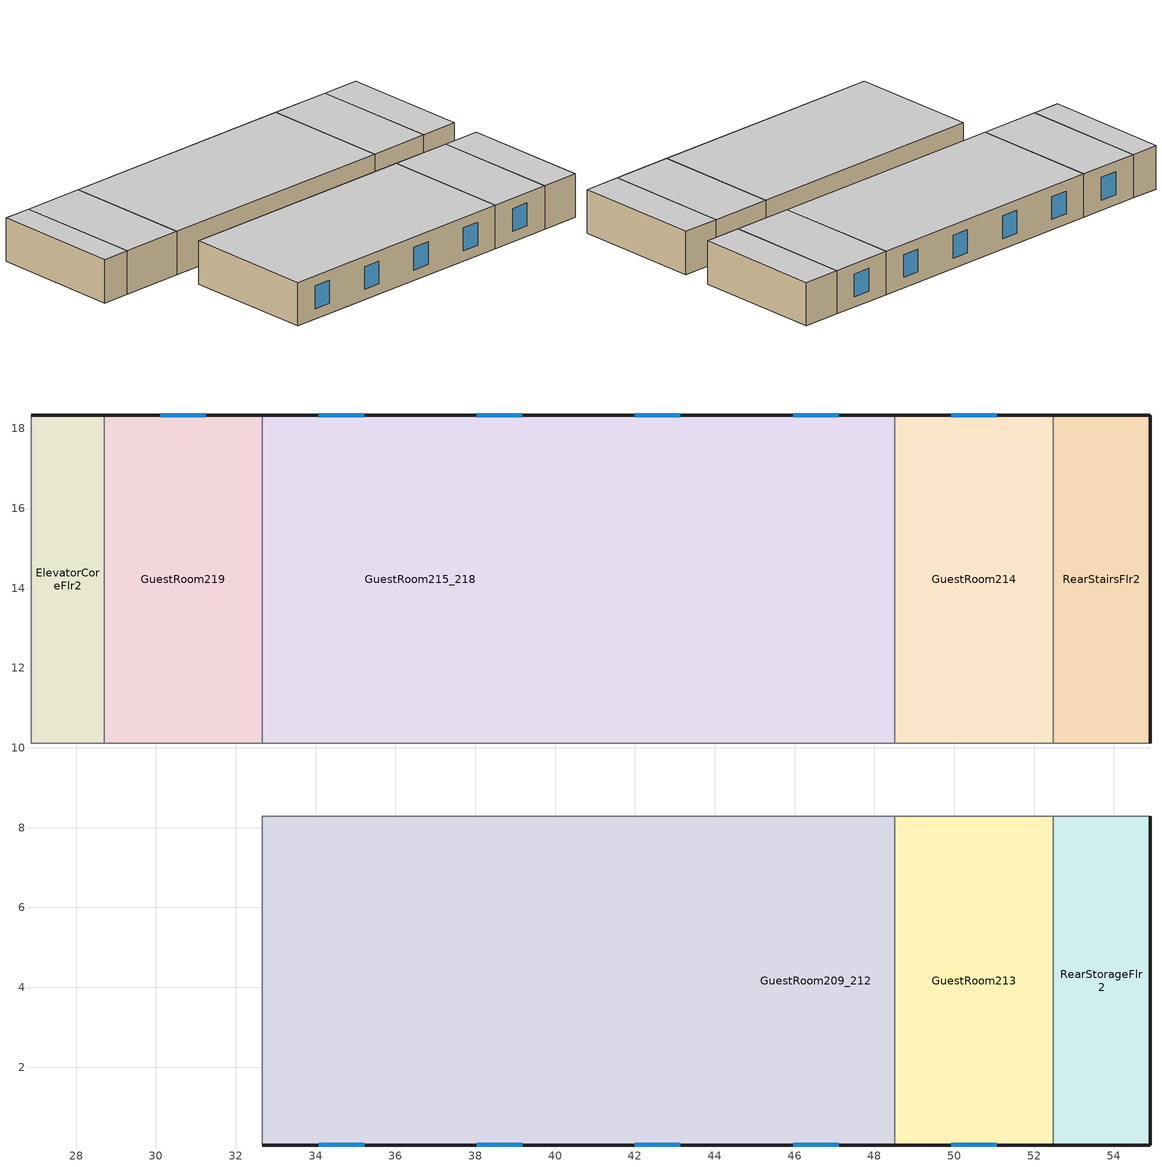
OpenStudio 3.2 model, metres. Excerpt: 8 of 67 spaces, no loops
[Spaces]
GuestRoom219
 floor to LaundryRoomFlr1: 32.66,18.34 32.66,10.11 28.7,10.11 28.7,18.34 z3.35
 wall outside: 32.66,18.34 28.7,18.34 z3.35:6.1
 wall to CorridorFlr2: 28.7,10.11 32.66,10.11 z3.35:6.1
 wall to GuestRoom215_218: 32.66,10.11 32.66,18.34 z3.35:6.1
 wall to ElevatorCoreFlr2: 28.7,18.34 28.7,10.11 z3.35:6.1
 window: 31.25,18.34 30.11,18.34 z4:5.45
 ceiling to GuestRoom319: 32.66,10.11 32.66,18.34 28.7,18.34 28.7,10.11 z6.1
GuestRoom215_218
 floor to EmployeeLoungeFlr1: 44.55,18.34 44.55,10.11 40.59,10.11 40.59,18.34 z3.35
 floor to LaundryRoomFlr1: 40.59,18.34 40.59,10.11 32.66,10.11 32.66,18.34 z3.35
 floor to GuestRoom105: 48.51,18.34 48.51,10.11 44.55,10.11 44.55,18.34 z3.35
 wall outside: 48.51,18.34 32.66,18.34 z3.35:6.1
 wall to CorridorFlr2: 32.66,10.11 48.51,10.11 z3.35:6.1
 wall to GuestRoom214: 48.51,10.11 48.51,18.34 z3.35:6.1
 window: 43.14,18.34 42,18.34 / 39.18,18.34 38.04,18.34 / 47.1,18.34 45.96,18.34 / 35.21,18.34 34.07,18.34 z4:5.45
 ceiling to GuestRoom315_318: 48.51,10.11 48.51,18.34 32.66,18.34 32.66,10.11 z6.1
GuestRoom213
 floor to GuestRoom103: 52.47,8.28 52.47,0.05 48.51,0.05 48.51,8.28 z3.35
 wall outside: 48.51,0.05 52.47,0.05 z3.35:6.1
 wall to GuestRoom209_212: 48.51,8.28 48.51,0.05 z3.35:6.1
 wall to CorridorFlr2: 52.47,8.28 48.51,8.28 z3.35:6.1
 wall to RearStorageFlr2: 52.47,0.05 52.47,8.28 z3.35:6.1
 window: 49.92,0.05 51.06,0.05 z4:5.45
 ceiling to GuestRoom313: 52.47,0.05 52.47,8.28 48.51,8.28 48.51,0.05 z6.1
RearStorageFlr2
 floor to RearStorageFlr1: 54.91,8.28 54.91,0.05 52.47,0.05 52.47,8.28 z3.35
 wall outside: 52.47,0.05 54.91,0.05 54.91,8.28 z3.35:6.1
 wall to CorridorFlr2: 54.91,8.28 52.47,8.28 z3.35:6.1
 ceiling to RearStorageFlr3: 54.91,0.05 54.91,8.28 52.47,8.28 52.47,0.05 z6.1
ElevatorCoreFlr2
 floor to ElevatorCoreFlr1: 28.7,18.34 28.7,10.11 26.87,10.11 26.87,18.34 z3.35
 wall outside: 28.7,18.34 26.87,18.34 z3.35:6.1
 wall to CorridorFlr2: 26.87,18.34 26.87,10.11 28.7,10.11 z3.35:6.1
 ceiling to ElevatorCoreFlr3: 28.7,10.11 28.7,18.34 26.87,18.34 26.87,10.11 z6.1
RearStairsFlr2
 floor to RearStairsFlr1: 54.91,18.34 54.91,10.11 52.47,10.11 52.47,18.34 z3.35
 wall outside: 54.91,10.11 54.91,18.34 52.47,18.34 z3.35:6.1
 wall to GuestRoom214: 52.47,18.34 52.47,10.11 z3.35:6.1
 wall to CorridorFlr2: 52.47,10.11 54.91,10.11 z3.35:6.1
 ceiling to RearStairsFlr3: 54.91,10.11 54.91,18.34 52.47,18.34 52.47,10.11 z6.1
GuestRoom209_212
 floor to GuestRoom102: 48.51,8.28 48.51,0.05 44.55,0.05 44.55,8.28 z3.35
 floor to GuestRoom101: 44.55,8.28 44.55,0.05 40.59,0.05 40.59,8.28 z3.35
 floor to MeetingRoomFlr1: 36.62,8.28 36.62,0.05 32.66,0.05 32.66,8.28 z3.35
 floor to MechanicalRoomFlr1: 40.59,8.28 40.59,0.05 36.62,0.05 36.62,8.28 z3.35
 wall outside: 32.66,0.05 48.51,0.05 z3.35:6.1
 wall to CorridorFlr2: 48.51,8.28 32.66,8.28 z3.35:6.1
 wall to GuestRoom206_208: 32.66,8.28 32.66,0.05 z3.35:6.1
 window: 34.07,0.05 35.21,0.05 / 38.04,0.05 39.18,0.05 / 45.96,0.05 47.1,0.05 / 42,0.05 43.14,0.05 z4:5.45
 ceiling to GuestRoom309_312: 48.51,0.05 48.51,8.28 32.66,8.28 32.66,0.05 z6.1
GuestRoom214
 floor to GuestRoom104: 52.47,18.34 52.47,10.11 48.51,10.11 48.51,18.34 z3.35
 wall outside: 52.47,18.34 48.51,18.34 z3.35:6.1
 wall to CorridorFlr2: 48.51,10.11 52.47,10.11 z3.35:6.1
 window: 51.06,18.34 49.92,18.34 z4:5.45
 ceiling to GuestRoom314: 52.47,10.11 52.47,18.34 48.51,18.34 48.51,10.11 z6.1
[Schedule:Ruleset]
Name | Default Day Schedule | Summer Design Day Schedule | Winter Design Day Schedule
HotelSmall LaundryRoom_Occ_Sch | HotelSmall LaundryRoom_Occ_Sch Default | HotelSmall LaundryRoom_Occ_Sch Summer Design Day | HotelSmall LaundryRoom_Occ_Sch Winter Design Day
HotelSmall MeetingRoom_Occ_Sch | HotelSmall MeetingRoom_Occ_Sch Default | HotelSmall MeetingRoom_Occ_Sch Summer Design Day | HotelSmall MeetingRoom_Occ_Sch Winter Design Day
HotelSmall Office_Occ_Sch | HotelSmall Office_Occ_Sch Default | HotelSmall Office_Occ_Sch Summer Design Day | HotelSmall Office_Occ_Sch Winter Design Day
HotelSmall OFF_EQUIP_SCH | HotelSmall OFF_EQUIP_SCH Default | HotelSmall OFF_EQUIP_SCH Summer Design Day | HotelSmall OFF_EQUIP_SCH Winter Design Day
HotelSmall EmployeeLounge_Occ_Sch | HotelSmall EmployeeLounge_Occ_Sch Default | HotelSmall EmployeeLounge_Occ_Sch Summer Design Day | HotelSmall EmployeeLounge_Occ_Sch Winter Design Day
HotelSmall EmployeeLounge_Eqp_Sch | HotelSmall EmployeeLounge_Eqp_Sch Default | HotelSmall EmployeeLounge_Eqp_Sch Summer Design Day | HotelSmall EmployeeLounge_Eqp_Sch Winter Design Day
[Schedule:Day]
HotelSmall ExerciseCenter_Eqp_Sch Default; HotelSmall ExerciseCenter_Eqp_Sch Winter Design Day; HotelSmall ExerciseCenter_Eqp_Sch Summer Design Day: 6, 0, 0, 7, 0, 0.5, 9, 0, 1, 12, 0, 0.5, 13, 0, 0, 16, 0, 0.5, 17, 0, 1, 19, 0, 0.5, 21, 0, 1, 23, 0, 0.5, 24, 0, 0
HotelSmall Lobby_Occ_Sch Wkdy Day: 5, 0, 0.1, 6, 0, 0.3, 10, 0, 0.7, 16, 0, 0.2, 18, 0, 0.4, 22, 0, 0.2, 24, 0, 0.1
HotelSmall LaundryRoom_Occ_Sch Default; HotelSmall LaundryRoom_Occ_Sch Default|Wkdy Day: 8, 0, 0, 10, 0, 0.09, 12, 0, 0.18, 13, 0, 0, 16, 0, 0.18, 17, 0, 0.09, 24, 0, 0
HotelSmall LaundryRoom_Occ_Sch Summer Design Day; HotelSmall LaundryRoom_Eqp_Elec_Sch Summer Design Day; HotelSmall LaundryRoom_Eqp_Gas_Sch Summer Design Day; HotelSmall MeetingRoom_Occ_Sch Summer Design Day; HotelSmall BLDG_LIGHT_MEETINGROOM_SCH Summer Design Day; HotelSmall Office_Occ_Sch Summer Design Day; HotelSmall BLDG_LIGHT_OFFICE_SCH Summer Design Day; HotelSmall OFF_EQUIP_SCH Summer Design Day; HotelSmall EmployeeLounge_Occ_Sch Summer Design Day; HotelSmall BLDG_LIGHT_EMPLOYEELOUNGE_SCH Summer Design Day; HotelSmall EmployeeLounge_Eqp_Sch Summer Design Day: 24, 0, 1
HotelSmall LaundryRoom_Occ_Sch Winter Design Day; HotelSmall LaundryRoom_Eqp_Elec_Sch Winter Design Day; HotelSmall LaundryRoom_Eqp_Gas_Sch Winter Design Day; HotelSmall MeetingRoom_Occ_Sch Winter Design Day; HotelSmall BLDG_LIGHT_MEETINGROOM_SCH Winter Design Day; HotelSmall Office_Occ_Sch Winter Design Day; HotelSmall BLDG_LIGHT_OFFICE_SCH Winter Design Day; HotelSmall OFF_EQUIP_SCH Winter Design Day; HotelSmall EmployeeLounge_Occ_Sch Winter Design Day; HotelSmall BLDG_LIGHT_EMPLOYEELOUNGE_SCH Winter Design Day; HotelSmall EmployeeLounge_Eqp_Sch Winter Design Day: 24, 0, 0
HotelSmall BLDG_LIGHT_LAUNDRY_SCH Default; HotelSmall BLDG_LIGHT_LAUNDRY_SCH Winter Design Day; HotelSmall BLDG_LIGHT_LAUNDRY_SCH Summer Design Day: 8, 0, 0, 17, 0, 1, 24, 0, 0
HotelSmall LaundryRoom_Eqp_Elec_Sch Default: 8, 0, 0, 16, 0, 1, 24, 0, 0
HotelSmall LaundryRoom_Eqp_Gas_Sch Default: 9, 0, 0, 17, 0, 1, 24, 0, 0
HotelSmall BLDG_LIGHT_MECHROOM_SCH Default|Wkdy Day: 7, 0, 0.1, 8, 0, 0.2, 18, 0, 0.4, 22, 0, 0.2, 24, 0, 0.1
HotelSmall MeetingRoom_Occ_Sch Default; HotelSmall MeetingRoom_Occ_Sch Default|Wkdy Day: 7, 0, 0, 8, 0, 0.05, 10, 0, 0.5, 12, 0, 0.2, 13, 0, 0.05, 15, 0, 0.5, 18, 0, 0.2, 20, 0, 0.05, 24, 0, 0
HotelSmall BLDG_LIGHT_MEETINGROOM_SCH Default; HotelSmall BLDG_LIGHT_EMPLOYEELOUNGE_SCH Default: 5, 0, 0, 6, 0, 0.2, 7, 0, 0.3, 8, 0, 0.5, 18, 0, 1, 19, 0, 0.5, 20, 0, 0.3, 21, 0, 0.2, 22, 0, 0.05, 24, 0, 0
HotelSmall MeetingRoom_Eqp_Sch Default; HotelSmall MeetingRoom_Eqp_Sch Winter Design Day; HotelSmall MeetingRoom_Eqp_Sch Summer Design Day: 7, 0, 0, 8, 0, 0.05, 10, 0, 0.54, 12, 0, 0.26, 13, 0, 0.05, 15, 0, 0.54, 18, 0, 0.26, 20, 0, 0.05, 24, 0, 0
HotelSmall Office_Occ_Sch Default: 7, 0, 0.2, 8, 0, 0.3, 17, 0, 0.5, 18, 0, 0.3, 24, 0, 0.2
HotelSmall Office_Occ_Sch Wkdy Day: 6, 0, 0.2, 7, 0, 0.3, 8, 0, 0.4, 12, 0, 1, 13, 0, 0.5, 17, 0, 1, 18, 0, 0.4, 19, 0, 0.3, 24, 0, 0.2
HotelSmall BLDG_LIGHT_OFFICE_SCH Default: 7, 0, 0.4175, 8, 0, 0.50935, 12, 0, 0.7515, 13, 0, 0.668, 17, 0, 0.7515, 18, 0, 0.50935, 24, 0, 0.4175
HotelSmall OFF_EQUIP_SCH Default: 5, 0, 0.305497, 7, 0, 0.351785, 8, 0, 0.398072, 18, 0, 0.583222, 22, 0, 0.44436, 24, 0, 0.305497
HotelSmall OFF_EQUIP_SCH Wkdy Day: 5, 0, 0.305497, 7, 0, 0.351785, 10, 0, 0.398072, 12, 0, 0.92575, 13, 0, 0.870205, 17, 0, 0.92575, 18, 0, 0.694312, 20, 0, 0.583222, 22, 0, 0.44436, 24, 0, 0.305497
HotelSmall BLDG_LIGHT_RESTROOM_SCH Default; HotelSmall BLDG_LIGHT_RESTROOM_SCH Winter Design Day; HotelSmall BLDG_LIGHT_RESTROOM_SCH Summer Design Day: 24, 0, 0.66
HotelSmall EmployeeLounge_Occ_Sch Default: 5, 0, 0, 8, 0, 0.05, 12, 0, 0.1, 13, 0, 0.2, 18, 0, 0.1, 20, 0, 0.05, 24, 0, 0
HotelSmall EmployeeLounge_Occ_Sch Wkdy Day: 5, 0, 0, 7, 0, 0.1, 12, 0, 0.2, 13, 0, 0.7, 18, 0, 0.2, 20, 0, 0.1, 24, 0, 0
HotelSmall EmployeeLounge_Eqp_Sch Default; HotelSmall EmployeeLounge_Eqp_Sch Default|Wkdy Day: 5, 0, 0.0795031, 7, 0, 0.182099, 8, 0, 0.239603, 10, 0, 0.958413, 12, 0, 0.824235, 13, 0, 0.958413, 18, 0, 0.824235, 19, 0, 0.239603, 20, 0, 0.182099, 24, 0, 0.0795031
[Schedule:Rule] Rule Order=0; Apply Monday=Yes; Apply Tuesday=Yes; Apply Wednesday=Yes; Apply Thursday=Yes; Apply Friday=Yes; Date Specification Type=DateRange; Start Month=1; Start Day=1; End Month=12; End Day=31
Name | Schedule Ruleset | Day Schedule
Schedule Rule 6 | HotelSmall LaundryRoom_Occ_Sch | HotelSmall LaundryRoom_Occ_Sch Default|Wkdy Day
Schedule Rule 8 | HotelSmall MeetingRoom_Occ_Sch | HotelSmall MeetingRoom_Occ_Sch Default|Wkdy Day
Schedule Rule 9 | HotelSmall Office_Occ_Sch | HotelSmall Office_Occ_Sch Wkdy Day
Schedule Rule 10 | HotelSmall OFF_EQUIP_SCH | HotelSmall OFF_EQUIP_SCH Wkdy Day
Schedule Rule 11 | HotelSmall EmployeeLounge_Occ_Sch | HotelSmall EmployeeLounge_Occ_Sch Wkdy Day
Schedule Rule 12 | HotelSmall EmployeeLounge_Eqp_Sch | HotelSmall EmployeeLounge_Eqp_Sch Default|Wkdy Day
